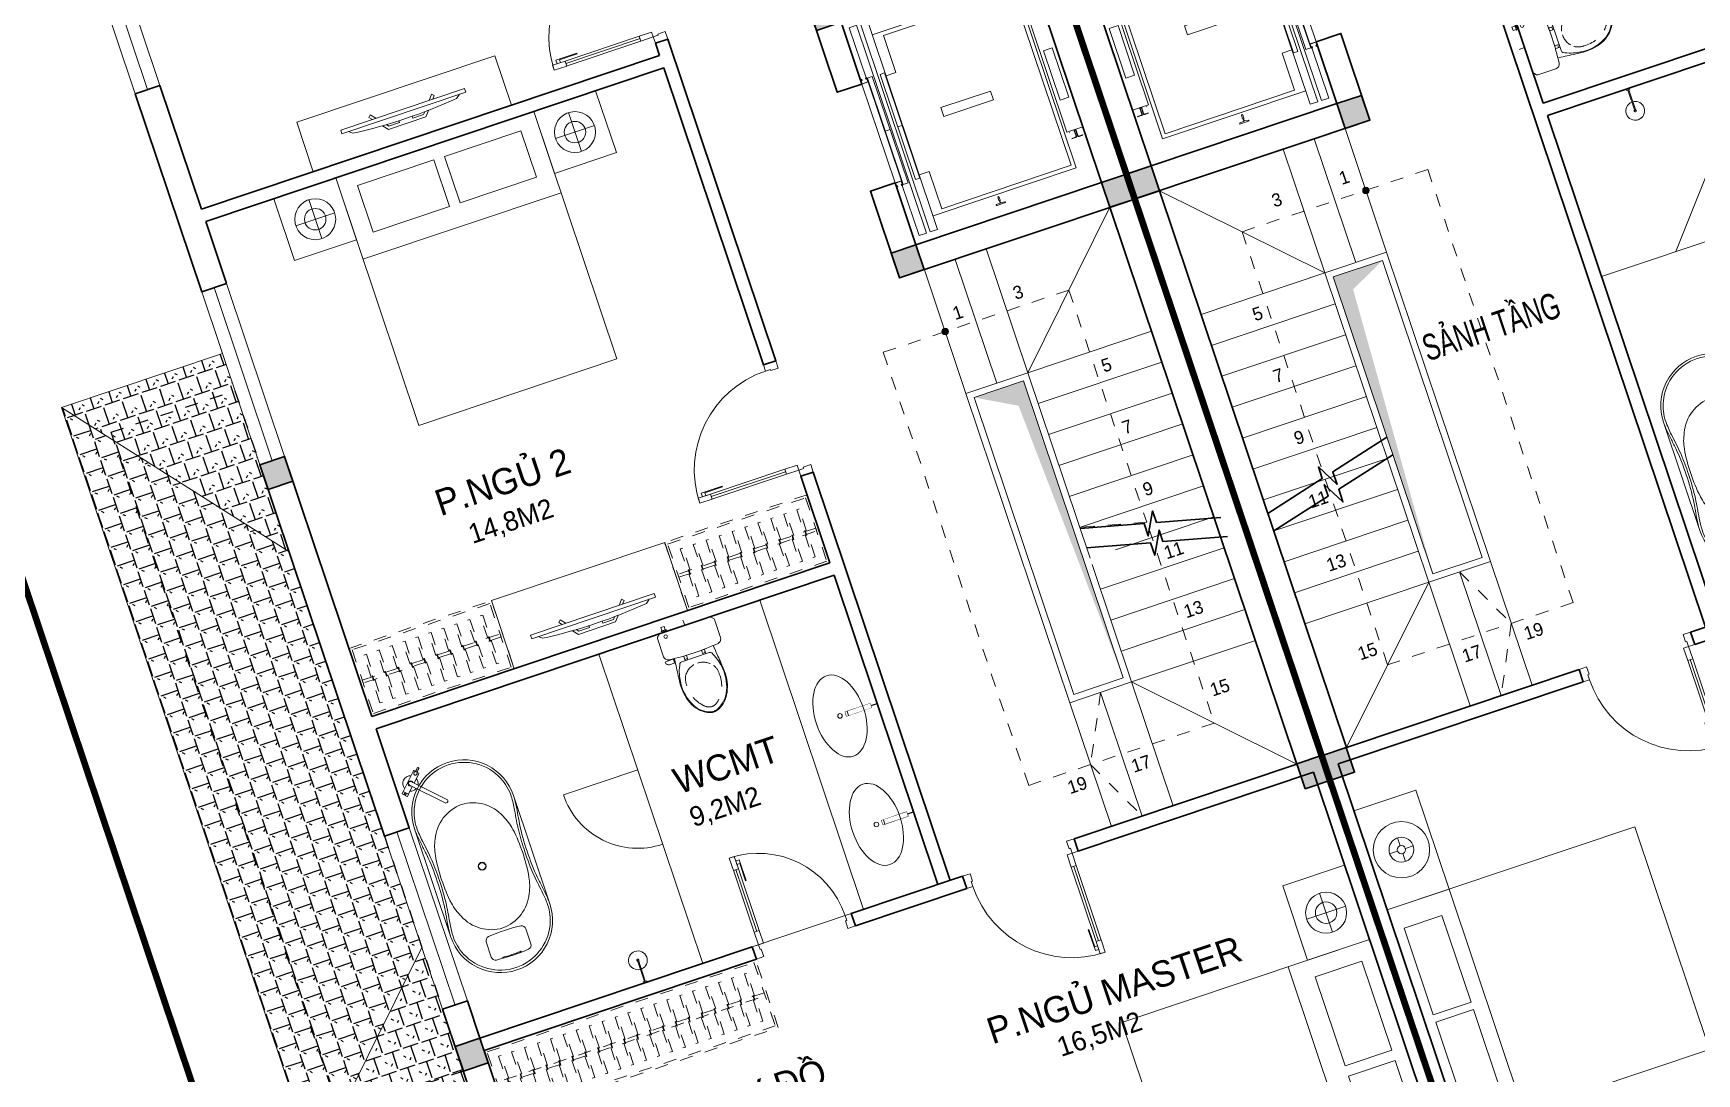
# Model space of a CAD drawing. Header units: metres. Extents: x 568332 to 569219, y 2065964 to 2066430.
# Drawn here: x 568383.7 to 568396.44, y 2065971.31 to 2065979.28 of the extents above; entities that cross this region are included whole.
import ezdxf

# ---------------------------------------------------------------- set-up
doc = ezdxf.new("R2010")
doc.units = ezdxf.units.M
for name, pattern in [('$AUDIT_BAD_LTYPE2', [0]), ('CENTER', [2, 1.25, -0.25, 0.25, -0.25]), ('HIDDEN', [0.375, 0.25, -0.125]), ('HIDDEN2', [0.1875, 0.125, -0.0625]), ('X-5M-G-MB PHONGNGU$0$HIDDEN2', [0.1875, 0.125, -0.0625]), ('xref-thap C (mb tang 32-2)$0$HIDDEN', [0.375, 0.25, -0.125])]:
    doc.linetypes.add(name, pattern=pattern)
doc.layers.get('0').update_dxf_attribs({"linetype": 'CONTINUOUS'})
doc.layers.get('DEFPOINTS').update_dxf_attribs({"linetype": 'CONTINUOUS'})
for name, color, linetype, lineweight in [('-CENTER', 143, 'CENTER', 13), ('-CONCRETE', 1, 'CONTINUOUS', 35), ('-DIM', 9, 'CONTINUOUS', 13), ('-DOOR', 137, 'CONTINUOUS', 9), ('-FURNITURE', 46, 'CONTINUOUS', 9), ('-HATCH', 8, 'CONTINUOUS', 5), ('-KH', 143, 'CONTINUOUS', 13), ('-LINE1', 7, 'CONTINUOUS', 18), ('-LINE2', 252, 'CONTINUOUS', 9), ('-STEEL1', 1, 'CONTINUOUS', 35), ('-TEXT', 7, 'CONTINUOUS', 15), ('-WALL', 4, 'CONTINUOUS', 35), ('TEXT25', 2, 'CONTINUOUS', 13)]:
    doc.layers.add(name, color=color, linetype=linetype, lineweight=lineweight)
for name, color, linetype in [('-RANH GIOI LO DAT', 12, 'CONTINUOUS'), ('13. NET HATCH', 252, 'CONTINUOUS'), ('ChiaLo', 128, 'CENTER'), ('ViaHeS', 32, 'CONTINUOUS')]:
    doc.layers.add(name, color=color, linetype=linetype)
doc.styles.add('SVN_AVO_thuong', font='')
doc.styles.add('T1', font='', dxfattribs={"height": 200})
doc.styles.add('vnavanth', font='', dxfattribs={"width": 0.8})
doc.styles.get('SVN_AVO_thuong').set_extended_font_data('SVN-Avo')
doc.styles.get('T1').set_extended_font_data('VNgeometric Light')
doc.styles.get('vnavanth').set_extended_font_data('.VnAvantH')

# ---------------------------------------------------------------- blocks, each defined once
blk = doc.blocks.new('1800X2000')
at = {"layer": '-FURNITURE'}
blk.add_line((325497, 17765), (325497, 19565), dxfattribs=at)
for points in [[(323997, 19565), (325997, 19565), (325997, 17765), (323997, 17765)], [(325613, 19391), (325919, 19391), (325919, 18691), (325613, 18691)], [(325613, 18630), (325919, 18630), (325919, 17947), (325613, 17947)]]:
    blk.add_lwpolyline(points, close=True, dxfattribs=at)
blk = doc.blocks.new('A$C18091ED7')
for p, q in [((0, -42), (0, 0)), ((146, -27), (179, -27)), ((146, -27), (146, -30)), ((146, -30), (166, -30)), ((153, -37), (146, -30)), ((152, 0), (152, -27)), ((152, 0), (179, 0)), ((153, -37), (166, -37)), ((153, -40), (153, -37)), ((153, -40), (178, -40)), ((153, -40), (178, -40)), ((153, -40), (153, -42)), ((185, -30), (166, -30)), ((178, -37), (166, -37)), ((185, -30), (178, -37)), ((178, -37), (178, -40)), ((178, -40), (178, -42)), ((179, 0), (179, -27)), ((179, -27), (185, -27)), ((185, -27), (185, -30)), ((-83, -267), (-83, -300)), ((-83, -278), (-83, -288)), ((-61, -290), (-83, -290)), ((-63, -265), (-81, -265)), ((-61, -267), (-61, -300)), ((61, -267), (61, -300)), ((61, -290), (83, -290)), ((63, -265), (81, -265)), ((83, -267), (83, -300)), ((83, -278), (83, -288)), ((165, -262), (165, -290)), ((168, -260), (228, -260)), ((168, -292), (207, -292)), ((231, -274), (231, -262))]:
    blk.add_line(p, q)
for points in [[(230, -219, -0.137407), (225, -235), (222, -241, -0.236081), (198, -255, -0.051961), (-198, -255, -0.236081), (-222, -241), (-225, -235, -0.137407), (-230, -219), (-230, -72, -0.198912), (-226, -63), (-209, -46, -0.198912), (-200, -42), (0, -42), (200, -42, -0.198912), (209, -46), (226, -63, -0.198912), (230, -72)], [(144, -619, -0.212405), (26, -734, -0.027685), (-1, -739, -0.022279), (-26, -734, -0.212405), (-144, -619, -0.142796), (-167, -428, -0.093005), (-128, -309, -0.256439), (-111, -300), (0, -300), (111, -300, -0.256439), (128, -309, -0.093005), (167, -428, -0.142796)]]:
    blk.add_lwpolyline(points, format="xyb", close=True)
at = {"linetype": 'xref-thap C (mb tang 32-2)$0$HIDDEN', "ltscale": 100}
blk.add_lwpolyline([(61, -669, -0.199031), (0, -699, -0.199031), (-61, -669, -0.218924), (-132, -478, -0.153791), (-112, -404, -0.236701), (0, -348, -0.236701), (112, -404, -0.153791), (132, -478, -0.218924)], format="xyb", close=True, dxfattribs=at)
blk.add_circle((166, -78), 13.9)
for centre, radius, start, end in [((-81, -267), 1.98, 90, 180), ((-63, -267), 1.98, 0, 90), ((63, -267), 1.98, 90, 180), ((81, -267), 1.98, 0, 90), ((168, -262), 2.47, 90, 180), ((168, -290), 2.47, 180, 270), ((207, -277), 15.5, 270, 306.4659), ((168, -225), 80.1, 306.4659, 320.3123), ((228, -274), 2.47, 320.3123, 0)]:
    blk.add_arc(centre, radius, start, end)
for points in [[(-156, -259), (-157, -267), (-164, -328), (-169, -385), (-184, -528), (-136, -679), (-50, -735), (-20, -741), (0, -744)], [(156, -259), (157, -267), (164, -328), (169, -385), (184, -528), (136, -679), (50, -735), (20, -741), (0, -744)]]:
    blk.add_open_spline(points, degree=3, knots=[130.613938, 130.613938, 130.613938, 130.613938, 152.852109, 311.129351, 417.703951, 561.383393, 697.692632, 710.812262, 710.812262, 710.812262, 710.812262])
blk = doc.blocks.new('A$C52EE6B0C')
for p, q in [((-17.21, 15.73), (17.22, 15.73)), ((-17.21, -15.76), (17.25, -15.76))]:
    blk.add_line(p, q)
for radius in [1.2, 1.06]:
    blk.add_circle((0, -0.01), radius)
for centre, radius, start, end in [((-17.24, -0.01), 15.75, 90, 180.006), ((-18.18, -21.57), 37.31, 80.3254, 88.5595), ((10, 158.8), 145.24, 261.3218, 262.6566), ((-9.99, 158.8), 145.24, 277.3434, 278.6782), ((18.19, -21.57), 37.31, 91.4405, 99.6746), ((17.25, -0.01), 15.75, 359.994, 90), ((-17.21, 0), 15.03, 114.0143, 180.0588), ((-17.26, 0.1), 14.92, 89.8926, 114.0143), ((-7.45, -0.4), 12.19, 113.3669, 178.172), ((-17.86, -16.41), 31.44, 80.9553, 88.8517), ((3.49, 116.01), 102.69, 260.8064, 264.3565), ((-5.42, -2.21), 14.69, 98.5198, 117.8513), ((-0.88, 77.07), 62.8, 262.9723, 270.8035), ((-0.26, -36.68), 49.55, 89.6984, 98.5198), ((-0.44, 89.41), 75.84, 265.3361, 270.3355), ((0.89, 77.07), 62.8, 269.1965, 277.0277), ((0.58, 84.46), 70.9, 269.5363, 275.751), ((0.27, -36.68), 49.55, 81.4802, 90.3016), ((5.43, -2.21), 14.69, 62.1487, 81.4802), ((-18.44, 226.88), 214.55, 276.9922, 278.5968), ((7.46, -0.4), 12.19, 1.828, 66.6331), ((17.5, -11.01), 26.04, 90.5716, 98.5262), ((17.38, 0.65), 14.38, 65.524, 90.5716), ((17.03, -0.12), 15.22, 0.4019, 65.524), ((28.3, 2.77), 0.286, 160.8079, 185.6776), ((1.03, 0.06), 27.11, 359.8448, 5.6776), ((28.15, 2.82), 0.123, 123.4741, 160.8079), ((28.12, 2.87), 0.0732, 85.7912, 123.4741), ((28.11, 2.83), 0.109, 39.0943, 85.7912), ((27.99, 2.72), 0.275, 4.9413, 41.0024), ((1.84, 0.05), 26.56, 359.8607, 5.8154), ((-17.24, -0.02), 15.75, 179.994, 270), ((-17.21, -0.03), 15.03, 179.9411, 245.9857), ((-7.45, 0.37), 12.19, 181.828, 246.6331), ((7.46, 0.37), 12.19, 293.3669, 358.172), ((17.25, -0.02), 15.75, 270, 0.006), ((17.03, 0.09), 15.22, 294.476, 359.5981), ((1.03, -0.09), 27.11, 354.3224, 0.1552), ((28.3, -2.8), 0.286, 174.3224, 199.1921), ((28.15, -2.85), 0.123, 199.1921, 236.5259), ((28.12, -2.89), 0.0732, 236.5259, 274.2088), ((28.11, -2.86), 0.109, 274.2088, 320.9057), ((27.99, -2.75), 0.275, 318.9976, 355.0587), ((1.84, -0.08), 26.56, 354.1846, 0.1393), ((-17.26, -0.13), 14.92, 245.9857, 270.1074), ((-17.86, 16.38), 31.44, 271.1483, 279.0447), ((3.49, -116.04), 102.69, 95.6435, 99.1936), ((-5.42, 2.18), 14.69, 242.1487, 261.4802), ((10, -158.82), 145.24, 97.3434, 98.6782), ((-0.88, -77.1), 62.8, 89.1965, 97.0277), ((-0.26, 36.65), 49.55, 261.4802, 270.3016), ((-0.44, -89.44), 75.84, 89.6645, 94.6639), ((0.27, 36.65), 49.55, 269.6984, 278.5198), ((0.58, -84.49), 70.9, 84.249, 90.4637), ((0.89, -77.1), 62.8, 82.9723, 90.8035), ((5.43, 2.18), 14.69, 278.5198, 297.8513), ((-18.44, -226.91), 214.55, 81.4032, 83.0078), ((-9.99, -158.82), 145.24, 81.3218, 82.6566), ((17.5, 10.99), 26.04, 261.4738, 269.4284), ((17.38, -0.67), 14.38, 269.4284, 294.476), ((-18.18, 21.54), 37.31, 271.4405, 279.6746), ((18.19, 21.54), 37.31, 260.3254, 268.5595)]:
    blk.add_arc(centre, radius, start, end)
at = {"layer": 'DEFPOINTS'}
for tag, p in [('MODELNUMBER', (0, 0)), ('TRADENAME', (0, 0)), ('PRODUCT', (0, 0)), ('MATERIAL', (0, -0.01))]:
    blk.add_attdef(tag, p, '', height=0.001, dxfattribs=at)
blk = doc.blocks.new('shower')
for points in [[(180919, -32316), (180912, -32316), (180912, -32147), (180919, -32147)], [(180929, -32327), (180902, -32327), (180902, -32316), (180929, -32316)]]:
    blk.add_lwpolyline(points, close=True)
for radius, start, end in [(72, 272.7907, 267.2093), (8.35, 294.8355, 245.1645)]:
    blk.add_arc((180916, -32147), radius, start, end)
blk = doc.blocks.new('12PLMP12')
at = {"color": 0, "linetype": 'ByBlock'}
for p, q in [((-1.25, 0), (-3.75, 0)), ((0, 1.25), (0, 3.75)), ((1.25, 0), (3.75, 0)), ((0, -1.25), (0, -3.75))]:
    blk.add_line(p, q, dxfattribs=at)
for radius in [8.5, 3.75, 1.25]:
    blk.add_circle((0, 0), radius, dxfattribs=at)
blk = doc.blocks.new('X-5M-DH-2-CORE$0$A$C75E80C28')
at = {"layer": '-LINE2', "linetype": 'Continuous', "ltscale": 2}
for p, q in [((-557, -112), (-560, -112)), ((-510, -22), (-510, -51)), ((-507, -22), (-510, -22)), ((-510, -109), (-510, -79)), ((-507, -22), (-507, -51)), ((-507, -109), (-507, -79)), ((-456, -57), (-501, -57)), ((-456, -60), (-501, -60)), ((-456, -70), (-501, -70)), ((-456, -73), (-501, -73)), ((-453, -63), (-453, -67)), ((-450, -63), (-450, -67)), ((450, -63), (450, -67)), ((453, -63), (453, -67)), ((456, -57), (501, -57)), ((456, -60), (501, -60)), ((456, -70), (501, -70)), ((456, -73), (501, -73)), ((457, -112), (460, -112)), ((507, -22), (510, -22)), ((507, -22), (507, -51)), ((507, -109), (507, -79)), ((510, -22), (510, -51)), ((510, -109), (510, -79)), ((-731, -149), (731, -149)), ((-731, -1305), (-731, -149)), ((-700, -179), (700, -179)), ((-700, -1225), (-700, -179)), ((700, -1225), (700, -179)), ((731, -1305), (731, -149)), ((-700, -1225), (-400, -1225)), ((-400, -1305), (-400, -1225)), ((700, -1225), (400, -1225)), ((400, -1305), (400, -1225)), ((840, -1305), (-840, -1305)), ((-840, -1365), (-840, -1305)), ((840, -1365), (-840, -1365)), ((840, -1395), (-840, -1395)), ((-840, -1395), (-840, -1455)), ((425, -1309), (-425, -1309)), ((-425, -1343), (-425, -1309)), ((425, -1343), (-425, -1343)), ((0, -1309), (0, -1343)), ((425, -1343), (425, -1309)), ((840, -1365), (840, -1305)), ((840, -1395), (840, -1455)), ((-840, -1455), (-435, -1455)), ((-435, -1450), (-435, -1460)), ((-435, -1450), (-400, -1450)), ((-435, -1460), (-425, -1460)), ((-435, -1490), (-435, -1500)), ((-435, -1490), (-425, -1490)), ((-435, -1500), (-400, -1500)), ((-433, -1452), (-433, -1458)), ((-433, -1452), (-402, -1452)), ((-433, -1458), (-425, -1458)), ((-433, -1492), (-433, -1498)), ((-433, -1492), (-425, -1492)), ((-433, -1498), (-402, -1498)), ((430, -1406), (-430, -1406)), ((-430, -1406), (-430, -1446)), ((430, -1446), (-430, -1446)), ((-425, -1458), (-425, -1460)), ((-425, -1490), (-425, -1492)), ((-402, -1452), (-402, -1498)), ((400, -1450), (-400, -1450)), ((-400, -1450), (-400, -1500)), ((0, -1406), (0, -1446)), ((400, -1450), (400, -1500)), ((435, -1450), (400, -1450)), ((435, -1500), (400, -1500)), ((402, -1452), (402, -1498)), ((433, -1452), (402, -1452)), ((433, -1498), (402, -1498)), ((433, -1458), (425, -1458)), ((425, -1458), (425, -1460)), ((435, -1460), (425, -1460)), ((425, -1490), (425, -1492)), ((435, -1490), (425, -1490)), ((433, -1492), (425, -1492)), ((430, -1406), (430, -1446)), ((433, -1452), (433, -1458)), ((433, -1492), (433, -1498)), ((435, -1450), (435, -1460)), ((840, -1455), (435, -1455)), ((435, -1490), (435, -1500))]:
    blk.add_line(p, q, dxfattribs=at)
for points in [[(-450, 0), (-450, -130), (450, -130), (450, 0)], [(-200, -29), (200, -29), (200, -101), (-200, -101)], [(-36, -584), (36, -584), (36, -984), (-36, -984)]]:
    blk.add_lwpolyline(points, close=True, dxfattribs=at)
for points in [[(-780, -789), (-751, -789, 0.414214), (-750, -788), (-750, -784), (-750, -780, 0.414214), (-751, -779), (-780, -779, -0.256978), (-784, -782), (-798, -782, -0.414214), (-801, -779), (-804, -749, 0.414214), (-807, -746), (-812, -746), (-812, -784), (-812, -821), (-807, -821, 0.414214), (-804, -818), (-801, -789, -0.414214), (-798, -786), (-784, -786, -0.256978), (-780, -789)], [(780, -789), (751, -789, -0.414214), (750, -788), (750, -784), (750, -780, -0.414214), (751, -779), (780, -779, 0.256978), (784, -782), (798, -782, 0.414214), (801, -779), (804, -749, -0.414214), (807, -746), (812, -746), (812, -784), (812, -821), (807, -821, -0.414214), (804, -818), (801, -789, 0.414214), (798, -786), (784, -786, 0.256978), (780, -789)]]:
    blk.add_lwpolyline(points, format="xyb", dxfattribs=at)
for centre, radius, start, end in [((-501, -51), 9.4, 180, 270), ((-501, -79), 9.4, 90, 180), ((-501, -51), 6.2, 180, 270), ((-501, -79), 6.2, 90, 180), ((-456, -63), 6.2, 0, 90), ((-456, -63), 3, 0, 90), ((-456, -67), 6.2, 270, 0), ((-456, -67), 3, 270, 0), ((456, -63), 6.2, 90, 180), ((456, -67), 6.2, 180, 270), ((456, -63), 3, 90, 180), ((456, -67), 3, 180, 270), ((501, -51), 6.2, 270, 0), ((501, -51), 9.4, 270, 0), ((501, -79), 9.4, 0, 90), ((501, -79), 6.2, 0, 90)]:
    blk.add_arc(centre, radius, start, end, dxfattribs=at)
blk = doc.blocks.new('A$C5C575821')
at = {"layer": '-CONCRETE'}
h = blk.add_hatch(color=256, dxfattribs=at)
h.dxf.hatch_style = 1
h.paths.add_polyline_path([(0, 200), (0, 0), (200, 0), (200, 200)])
blk.add_lwpolyline([(0, 0), (200, 0), (200, 200), (0, 200)], close=True, dxfattribs=at)
blk = doc.blocks.new('A$C3F71457E')
at = {"layer": '-CONCRETE'}
blk.add_lwpolyline([(0, -100), (0, 400), (-1500, 400), (-1500, -1400), (0, -1400), (0, -900), (200, -900), (200, -1600), (-1700, -1600), (-1700, 600), (200, 600), (200, -100), (0, -100)], dxfattribs=at)
at = {"layer": '-LINE1'}
blk.add_line((0, -900), (0, -100), dxfattribs=at)
at = {"layer": '-WALL'}
for p in [(-1700, 400), (0, 400), (-1700, -1600), (0, -1600)]:
    blk.add_blockref('A$C5C575821', p, dxfattribs=at)
at = {"color": 2, "rotation": 90}
blk.add_blockref('X-5M-DH-2-CORE$0$A$C75E80C28', (-1500, -500), dxfattribs=at)
blk = doc.blocks.new('*U149')
at = {"linetype": '$AUDIT_BAD_LTYPE2'}
for p, q in [((70, 100), (70, 700)), ((90, 700), (90, 100))]:
    blk.add_line(p, q, dxfattribs=at)
for points in [[(50, 700), (90, 700), (90, 800), (50, 800), (50, 700)], [(50, 703), (50, 100)], [(50, 100), (90, 100), (90, 0), (50, 0), (50, 100)]]:
    blk.add_lwpolyline(points)
for points in [[(118, 595), (118, 764), (90, 764), (90, 736), (113, 736), (113, 595)], [(0, 0), (50, 0), (50, -40), (60, -40), (60, -100), (0, -100)], [(900, 0), (850, 0), (850, -40), (840, -40), (840, -100), (900, -100)]]:
    blk.add_lwpolyline(points, close=True)
at = {"linetype": '$AUDIT_BAD_LTYPE2', "ltscale": 0.3}
blk.add_arc((50, 0), 800, 0, 90, dxfattribs=at)
blk = doc.blocks.new('TRUC M4')
at = {"layer": '-WALL'}
for p in [(-200, 9000), (-200, 4300)]:
    blk.add_blockref('A$C5C575821', p, dxfattribs=at)
blk = doc.blocks.new('M4- T3')
at = {"layer": '-HATCH', "true_color": 0x8c8896}
h = blk.add_hatch(color=252, dxfattribs=at)
h.dxf.hatch_style = 1
edge = h.paths.add_edge_path()
edge.add_arc((718472, 40240), 24.6, 0, 360)
h = blk.add_hatch(color=252, dxfattribs=at)
h.dxf.hatch_style = 1
h.paths.add_polyline_path([(718422, 39691), (718023, 39691), (718023, 37291), (718138, 39552)])
at = {"layer": '-FURNITURE'}
blk.add_line((719973, 39041), (721273, 39041), dxfattribs=at)
blk.add_lwpolyline([(721173, 39041), (721173, 39747), (720573, 39041)], dxfattribs=at)
blk.add_lwpolyline([(716873, 35762), (716873, 34962), (717373, 34962), (717373, 35762)], close=True, dxfattribs=at)
at = {"layer": '-KH', "linetype": 'HIDDEN2', "ltscale": 5}
blk.add_lwpolyline([(718972, 36741), (717473, 36741), (717473, 40241), (718972, 40241)], close=True, dxfattribs=at)
blk.add_lwpolyline([(718223, 37241), (718472, 36741), (718223, 36241)], dxfattribs=at)
at = {"layer": '-KH'}
blk.add_circle((718472, 40240), 24.6, dxfattribs=at)
at = {"layer": '-LINE1'}
for p, q in [((717973, 39741), (716973, 40741)), ((717973, 40741), (717973, 39741)), ((718223, 39741), (718223, 40741)), ((718223, 40741), (718223, 39741)), ((718472, 39741), (718472, 40741)), ((718472, 40741), (718472, 39741)), ((717973, 36241), (717973, 37241)), ((718223, 37241), (718223, 36241)), ((718223, 36241), (718223, 37241)), ((718472, 37241), (718472, 36241)), ((718472, 36241), (718472, 37241))]:
    blk.add_line(p, q, dxfattribs=at)
at = {"layer": '-LINE1', "lineweight": 18}
for p, q in [((717973, 39741), (716973, 39741)), ((717973, 39491), (716973, 39491)), ((717973, 39241), (716973, 39241)), ((717973, 38991), (716973, 38991)), ((717973, 38741), (716973, 38741)), ((717973, 38491), (716973, 38491)), ((717973, 38241), (716973, 38241)), ((717973, 37991), (716973, 37991)), ((717973, 37741), (716973, 37741)), ((717973, 37491), (716973, 37491)), ((717973, 37241), (716973, 36241)), ((717973, 37241), (716973, 37241))]:
    blk.add_line(p, q, dxfattribs=at)
at = {"layer": '-LINE1'}
for points in [[(718472, 37241), (717973, 37241), (717973, 39741), (718472, 39741)], [(718422, 37291), (718023, 37291), (718023, 39691), (718422, 39691)]]:
    blk.add_lwpolyline(points, close=True, dxfattribs=at)
at = {"layer": '-RANH GIOI LO DAT', "linetype": 'HIDDEN', "ltscale": 10, "const_width": 50}
blk.add_lwpolyline([(716773, 48541), (722773, 48541), (722773, 28541), (716773, 28541)], close=True, dxfattribs=at)
at = {"layer": '-WALL'}
for p, q in [((719873, 36241), (719873, 42841)), ((719972, 42841), (719972, 40441)), ((716773, 31541), (716773, 40741)), ((716973, 40741), (716973, 36241)), ((721373, 40441), (719972, 40441)), ((721273, 40341), (719972, 40341)), ((719972, 40341), (719972, 36241)), ((716973, 36241), (718853, 36241)), ((718853, 36241), (718853, 36141)), ((719753, 36141), (719753, 36241)), ((719753, 36241), (719873, 36241)), ((716873, 36141), (718853, 36141)), ((718853, 36141), (716873, 36141)), ((716873, 36141), (716873, 31741)), ((721022, 36141), (719753, 36141))]:
    blk.add_line(p, q, dxfattribs=at)
for points in [[(718023, 38396), (717546, 38277), (717546, 38175), (717453, 38347), (717453, 38253), (716973, 38133)], [(718023, 38254), (717546, 38135), (717546, 38033), (717453, 38205), (717453, 38111), (716973, 37991)]]:
    blk.add_lwpolyline(points, dxfattribs=at)
at = {"layer": '-DIM', "xscale": -1, "rotation": 359.9999999899488}
blk.add_blockref('1800X2000', (1042870, 15397), dxfattribs=at)
at = {"layer": '-DOOR', "rotation": 180}
blk.add_blockref('*U149', (719753, 36141), dxfattribs=at)
at = {"layer": '-FURNITURE'}
for name, p, rotation in [('A$C18091ED7', (719930, 40891), 89.99999999999999), ('shower', (901538, 8015), 180)]:
    blk.add_blockref(name, p, dxfattribs=dict(at, rotation=rotation))
at = {"layer": '-FURNITURE', "xscale": 25.39829667096628, "yscale": 25.39829667096628, "zscale": 25.39829667096628, "rotation": 270}
blk.add_blockref('A$C52EE6B0C', (720468, 37393), dxfattribs=at).add_auto_attribs({'MODELNUMBER': 'K-1800', 'TRADENAME': 'ABRAZO', 'PRODUCT': 'BATH', 'MATERIAL': 'LITHOCAST'})
at = {"layer": '-FURNITURE', "extrusion": (0, 0, -1), "xscale": 25.40000000037255, "yscale": 25.40000000037255, "zscale": -25.40000000037254, "rotation": 270}
blk.add_blockref('12PLMP12', (-717123, 35364), dxfattribs=at)
at = {"layer": '-STEEL1'}
blk.add_blockref('TRUC M4', (716972, 31741), dxfattribs=at)
at = {"layer": '-WALL', "xscale": -1, "rotation": 180}
blk.add_blockref('A$C3F71457E', (718473, 41341), dxfattribs=at)
at = {"layer": '-TEXT', "style": 'T1'}
for s, p in [('3', (717765, 40339)), ('1', (718309, 40338)), ('5', (717348, 39559)), ('7', (717348, 39059)), ('9', (717348, 38559)), ('11', (717298, 38063)), ('13', (717275, 37559)), ('15', (717286, 36839)), ('17', (718038, 36568)), ('19', (718542, 36581))]:
    blk.add_text(s, height=100, rotation=360, dxfattribs=at).set_placement(p)
at = {"layer": 'TEXT25', "style": 'SVN_AVO_thuong', "width": 0.7}
blk.add_text('SẢNH TẦNG', height=200, rotation=360, dxfattribs=at).set_placement((718505, 38846))
blk = doc.blocks.new('*U193')
at = {"linetype": 'X-5M-G-MB PHONGNGU$0$HIDDEN2'}
for points in [[(0, 600), (0, 0), (1255, 0), (1255, 600)], [(1235, 580), (1235, 20), (20, 20), (20, 580)], [(1235, 287), (1235, 313), (20, 313), (20, 287)], [(114, 319), (109, 319), (109, 280), (114, 280)], [(228, 319), (223, 319), (223, 280), (228, 280)], [(342, 319), (337, 319), (337, 280), (342, 280)], [(456, 319), (451, 319), (451, 280), (456, 280)], [(570, 319), (565, 319), (565, 280), (570, 280)], [(684, 319), (679, 319), (679, 280), (684, 280)], [(798, 319), (793, 319), (793, 280), (798, 280)], [(912, 319), (907, 319), (907, 280), (912, 280)], [(1026, 319), (1021, 319), (1021, 280), (1026, 280)], [(1140, 319), (1135, 319), (1135, 280), (1140, 280)]]:
    blk.add_lwpolyline(points, close=True, dxfattribs=at)
for points in [[(122, 313), (122, 515), (100, 515), (100, 313)], [(236, 313), (236, 515), (214, 515), (214, 313)], [(350, 313), (350, 515), (328, 515), (328, 313)], [(464, 313), (464, 515), (442, 515), (442, 313)], [(578, 313), (578, 515), (556, 515), (556, 313)], [(692, 313), (692, 515), (670, 515), (670, 313)], [(806, 313), (806, 515), (784, 515), (784, 313)], [(920, 313), (920, 515), (898, 515), (898, 313)], [(1034, 313), (1034, 515), (1012, 515), (1012, 313)], [(1148, 313), (1148, 515), (1126, 515), (1126, 313)], [(100, 287), (100, 92), (122, 92), (122, 287)], [(214, 287), (214, 92), (236, 92), (236, 287)], [(328, 287), (328, 92), (350, 92), (350, 287)], [(442, 287), (442, 92), (464, 92), (464, 287)], [(556, 287), (556, 92), (578, 92), (578, 287)], [(670, 287), (670, 92), (692, 92), (692, 287)], [(784, 287), (784, 92), (806, 92), (806, 287)], [(898, 287), (898, 92), (920, 92), (920, 287)], [(1012, 287), (1012, 92), (1034, 92), (1034, 287)], [(1126, 287), (1126, 92), (1148, 92), (1148, 287)]]:
    blk.add_lwpolyline(points, dxfattribs=at)
blk = doc.blocks.new('A$C8a974c9c')
for p, q in [((1750, 2957), (1750, 2643)), ((1593, 2800), (1908, 2800)), ((1343, 2500), (1343, 700)), ((1750, 243), (1750, 557)), ((1593, 400), (1908, 400))]:
    blk.add_line(p, q)
for points in [[(2000, 3100), (1500, 3100), (1500, 2500), (2000, 2500)], [(1891, 2360), (1514, 2360), (1514, 1643), (1891, 1643)], [(1891, 840), (1514, 840), (1514, 1558), (1891, 1558)], [(2000, 100), (1500, 100), (1500, 700), (2000, 700)]]:
    blk.add_lwpolyline(points, close=True)
blk.add_lwpolyline([(2000, 2500), (0, 2500), (0, 700), (2000, 700), (2000, 2500)])
for centre, radius in [((1750, 2800), 157), ((1750, 2800), 82.4), ((1750, 400), 157), ((1750, 400), 82.4)]:
    blk.add_circle(centre, radius)
blk = doc.blocks.new('G1600')
for p, q in [((137477, -212827), (139077, -212827)), ((137228, -213392), (137228, -213077)), ((139326, -213392), (139326, -213077)), ((137385, -213234), (137070, -213234)), ((139169, -213234), (139484, -213234))]:
    blk.add_line(p, q)
blk.add_lwpolyline([(137477, -213484), (137477, -211484), (139077, -211484), (139077, -213484), (137477, -213484)])
for points in [[(136977, -213484), (136977, -212984), (137477, -212984), (137477, -213484)], [(137617, -213375), (137617, -212999), (138235, -212999), (138235, -213375)], [(138937, -213375), (138937, -212999), (138320, -212999), (138320, -213375)], [(139577, -213484), (139577, -212984), (139077, -212984), (139077, -213484)]]:
    blk.add_lwpolyline(points, close=True)
for centre, radius in [((137228, -213234), 157), ((139326, -213234), 157), ((137228, -213234), 82.4), ((139326, -213234), 82.4)]:
    blk.add_circle(centre, radius)
blk = doc.blocks.new('XR.MB.LM123$0$tvi 1')
blk.add_lwpolyline([(29, 0), (29, -1000), (0, -1000), (0, 0)], close=True)
for points in [[(29, -50), (52, -81)], [(-24, -236), (-39, -252)], [(0, -285), (-39, -252)], [(0, -256), (-24, -236)], [(70, -315), (111, -350), (111, -650), (70, -685)], [(89, -446), (89, -360), (71, -345)], [(89, -446), (73, -446)], [(89, -554), (89, -640), (71, -655)], [(89, -554), (73, -554)], [(0, -715), (-39, -748)], [(-24, -764), (-39, -748)], [(0, -744), (-24, -764)], [(29, -950), (52, -919)]]:
    blk.add_lwpolyline(points)
blk.add_arc((-4025, -500), 4099, 354.1311, 5.8689)
blk = doc.blocks.new('A$C4D835AF5')
at = {"layer": '-FURNITURE', "ltscale": 8}
for p, q in [((-3.94, 0.33), (-3.94, 0.87)), ((-3.86, 0.31), (-3.92, 0.31)), ((3.15, 0.91), (-3.9, 0.91)), ((-3.55, 0.46), (-3.55, 0.49)), ((-3.34, 0.49), (-3.34, 0.46)), ((-0.59, 0), (-0.59, -12.09)), ((0.59, 0), (0.59, -12.09)), ((3.15, -0.91), (3.15, 0.91)), ((3.17, 0.9), (3.15, 0.9)), ((3.17, -0.9), (3.17, 0.9)), ((3.19, 0.91), (3.98, 0.91)), ((4, -0.89), (4, 0.89)), ((-3.94, -0.87), (-3.94, -0.33)), ((-3.86, -0.31), (-3.92, -0.31)), ((-0.59, -0.91), (-3.9, -0.91)), ((-3.7, -0.45), (-3.7, -0.42)), ((-3.63, -0.46), (-3.62, -0.45)), ((-3.59, -0.47), (-3.59, -0.46)), ((-3.52, -0.47), (-3.52, -0.47)), ((-3.48, -0.49), (-3.49, -0.47)), ((-3.41, -0.49), (-3.4, -0.47)), ((-3.37, -0.47), (-3.37, -0.47)), ((-3.3, -0.47), (-3.3, -0.46)), ((-3.26, -0.46), (-3.27, -0.45)), ((-3.19, -0.45), (-3.19, -0.42)), ((3.15, -0.91), (0.59, -0.91)), ((3.17, -0.9), (3.15, -0.9)), ((3.19, -0.91), (3.98, -0.91))]:
    blk.add_line(p, q, dxfattribs=at)
for radius in [0.311, 0.264]:
    blk.add_circle((3.58, 0), radius, dxfattribs=at)
for centre, radius, start, end in [((-5.16, 0), 0.25, 92.2606, 178.0931), ((-5.17, -0.01), 0.24, 175.3989, 267.6837), ((-5.41, -2528.91), 2529.16, 89.96608, 89.99458), ((-3.9, 0.87), 0.0394, 90, 180), ((-3.92, 0.33), 0.0197, 180, 270), ((-3.44, -0.18), 0.68, 90.0156, 98.8981), ((-3.45, -0.18), 0.68, 81.1019, 89.9843), ((0, 0), 2.36, 22.5403, 157.4597), ((0, 0), 0.787, 318.5904, 221.4096), ((0, 0), 0.591, 0, 180), ((3.19, 0.89), 0.0197, 90, 180), ((3.98, 0.89), 0.0197, 0, 90), ((-4.56, 275.44), 275.69, 269.8714, 270.1344), ((-3.92, -0.33), 0.0197, 90, 180), ((-3.9, -0.87), 0.0394, 180, 270), ((-3.69, -0.45), 0.0116, 184.9731, 258.0341), ((-3.65, -0.25), 0.212, 257.2816, 272.5837), ((-3.64, -0.45), 0.0113, 272.4657, 345.4476), ((-3.58, -0.47), 0.0111, 186.415, 247.4427), ((-3.54, -0.29), 0.191, 257.5175, 274.7853), ((-3.53, -0.47), 0.013, 270.8628, 343.9334), ((-3.47, -0.49), 0.0123, 192.379, 260.1423), ((-3.45, -0.3), 0.207, 262.2006, 277.9341), ((-3.42, -0.49), 0.0113, 277.3078, 350.62), ((-3.36, -0.47), 0.012, 194.1286, 259.0417), ((-3.34, -0.27), 0.209, 264.2063, 279.0284), ((-3.31, -0.47), 0.013, 269.1876, 350.2219), ((-3.25, -0.45), 0.0111, 194.1922, 261.8514), ((-3.24, -0.24), 0.225, 267.1756, 281.6728), ((-3.2, -0.45), 0.0128, 280.6032, 352.1474), ((0, 0), 2.36, 202.5403, 255.4906), ((0, 0), 2.36, 284.5093, 337.4597), ((3.19, -0.89), 0.0197, 180, 270), ((3.98, -0.89), 0.0197, 270, 0), ((0, -12.09), 0.591, 180, 0)]:
    blk.add_arc(centre, radius, start, end, dxfattribs=at)
blk.add_ellipse((-3.44, 0), major_axis=(0.555, 0), ratio=0.849194, dxfattribs=at)
for tag, p in [('MODELNUMBER', (0, 0.01)), ('TRADENAME', (0, 0.01)), ('PRODUCT', (0, 0.01)), ('MATERIAL', (0, 0))]:
    blk.add_attdef(tag, p, '', height=0.001, dxfattribs=at)
blk = doc.blocks.new('A$C513779E1')
at = {"layer": '-FURNITURE', "ltscale": 5}
for p, q in [((-156, -560), (-156, -682)), ((164, -561), (164, -682))]:
    blk.add_line(p, q, dxfattribs=at)
for centre, radius, start, end in [((-121, -560), 34.2, 97.7975, 180.4786), ((-1, -2204), 1683, 85.3853, 94.2746), ((130, -561), 34.2, 359.5588, 82.2399), ((-122, -683), 34.2, 179.465, 262.1462), ((-1, 962), 1683, 265.7382, 274.6274), ((130, -682), 34.2, 277.7038, 0.3849)]:
    blk.add_arc(centre, radius, start, end, dxfattribs=at)
at = {"layer": '-FURNITURE', "ltscale": 8}
ref = blk.add_blockref('A$C4D835AF5', (-319, 776), dxfattribs=dict(at, xscale=-25.08682081009749, yscale=25.08682081009749, zscale=25.08682081009749, rotation=45))
ref.add_attrib('MODELNUMBER', 'K-T97328-4', (-319, 776), dxfattribs={"layer": 'DEFPOINTS', "height": 0.0251, "rotation": 225})
ref.add_attrib('TRADENAME', 'PURIST', (-319, 776), dxfattribs={"layer": 'DEFPOINTS', "height": 0.0251, "rotation": 225})
ref.add_attrib('PRODUCT', 'BATH FILLER', (-319, 776), dxfattribs={"layer": 'DEFPOINTS', "height": 0.0251, "rotation": 225})
ref.add_attrib('MATERIAL', 'PREMIUM MATERIALS', (-319, 776), dxfattribs={"layer": 'DEFPOINTS', "height": 0.0251, "rotation": 225})
at = {"layer": '-FURNITURE', "xscale": 25.39829667096628, "yscale": 25.39829667096628, "zscale": 25.39829667096628, "rotation": 270}
blk.add_blockref('A$C52EE6B0C', (0, 0), dxfattribs=at).add_auto_attribs({'MODELNUMBER': 'K-1800', 'TRADENAME': 'ABRAZO', 'PRODUCT': 'BATH', 'MATERIAL': 'LITHOCAST'})
blk = doc.blocks.new('A$Cbeb9f07c')
for points in [[(242, 68), (242, 75), (72, 76), (72, 68)], [(252, 58), (252, 86), (242, 86), (242, 58)]]:
    blk.add_lwpolyline(points, close=True)
for radius, start, end in [(72, 2.78, 357.1987), (8.35, 24.8249, 335.1538)]:
    blk.add_arc((72, 72), radius, start, end)
blk = doc.blocks.new('Sink_Cicle')
blk.add_lwpolyline([(17, -50), (-17, -50), (-18, -252), (17, -252)], close=True)
blk.add_circle((0, -300), 17.5)
at = {"layer": 'DEFPOINTS'}
blk.add_line((0, -100), (0, 0), dxfattribs=at)
blk.add_wipeout([(17, -50), (-17, -50), (-18, -252), (17, -252)])
at = {"layer": '-FURNITURE', "linetype": 'Continuous'}
blk.add_ellipse((0, -300), major_axis=(-325, 0), ratio=0.584615, dxfattribs=at)
blk.add_line((-18, -237), (17, -237))
blk = doc.blocks.new('*U196')
at = {"linetype": 'X-5M-G-MB PHONGNGU$0$HIDDEN2'}
for points in [[(0, 600), (0, 0), (2392, 0), (2392, 600)], [(2372, 580), (2372, 20), (20, 20), (20, 580)], [(2372, 287), (2372, 313), (20, 313), (20, 287)], [(114, 319), (109, 319), (109, 280), (114, 280)], [(228, 319), (223, 319), (223, 280), (228, 280)], [(342, 319), (337, 319), (337, 280), (342, 280)], [(456, 319), (451, 319), (451, 280), (456, 280)], [(570, 319), (565, 319), (565, 280), (570, 280)], [(684, 319), (679, 319), (679, 280), (684, 280)], [(798, 319), (793, 319), (793, 280), (798, 280)], [(912, 319), (907, 319), (907, 280), (912, 280)], [(1026, 319), (1021, 319), (1021, 280), (1026, 280)], [(1140, 319), (1135, 319), (1135, 280), (1140, 280)], [(1254, 319), (1249, 319), (1249, 280), (1254, 280)], [(1368, 319), (1363, 319), (1363, 280), (1368, 280)], [(1482, 319), (1477, 319), (1477, 280), (1482, 280)], [(1596, 319), (1591, 319), (1591, 280), (1596, 280)], [(1710, 319), (1705, 319), (1705, 280), (1710, 280)], [(1824, 319), (1819, 319), (1819, 280), (1824, 280)], [(1938, 319), (1933, 319), (1933, 280), (1938, 280)], [(2052, 319), (2047, 319), (2047, 280), (2052, 280)], [(2166, 319), (2161, 319), (2161, 280), (2166, 280)], [(2280, 319), (2275, 319), (2275, 280), (2280, 280)]]:
    blk.add_lwpolyline(points, close=True, dxfattribs=at)
for points in [[(122, 313), (122, 515), (100, 515), (100, 313)], [(236, 313), (236, 515), (214, 515), (214, 313)], [(350, 313), (350, 515), (328, 515), (328, 313)], [(464, 313), (464, 515), (442, 515), (442, 313)], [(578, 313), (578, 515), (556, 515), (556, 313)], [(692, 313), (692, 515), (670, 515), (670, 313)], [(806, 313), (806, 515), (784, 515), (784, 313)], [(920, 313), (920, 515), (898, 515), (898, 313)], [(1034, 313), (1034, 515), (1012, 515), (1012, 313)], [(1148, 313), (1148, 515), (1126, 515), (1126, 313)], [(1262, 313), (1262, 515), (1240, 515), (1240, 313)], [(1376, 313), (1376, 515), (1354, 515), (1354, 313)], [(1490, 313), (1490, 515), (1468, 515), (1468, 313)], [(1604, 313), (1604, 515), (1582, 515), (1582, 313)], [(1718, 313), (1718, 515), (1696, 515), (1696, 313)], [(1832, 313), (1832, 515), (1810, 515), (1810, 313)], [(1946, 313), (1946, 515), (1924, 515), (1924, 313)], [(2060, 313), (2060, 515), (2038, 515), (2038, 313)], [(2174, 313), (2174, 515), (2152, 515), (2152, 313)], [(2288, 313), (2288, 515), (2266, 515), (2266, 313)], [(100, 287), (100, 92), (122, 92), (122, 287)], [(214, 287), (214, 92), (236, 92), (236, 287)], [(328, 287), (328, 92), (350, 92), (350, 287)], [(442, 287), (442, 92), (464, 92), (464, 287)], [(556, 287), (556, 92), (578, 92), (578, 287)], [(670, 287), (670, 92), (692, 92), (692, 287)], [(784, 287), (784, 92), (806, 92), (806, 287)], [(898, 287), (898, 92), (920, 92), (920, 287)], [(1012, 287), (1012, 92), (1034, 92), (1034, 287)], [(1126, 287), (1126, 92), (1148, 92), (1148, 287)], [(1240, 287), (1240, 92), (1262, 92), (1262, 287)], [(1354, 287), (1354, 92), (1376, 92), (1376, 287)], [(1468, 287), (1468, 92), (1490, 92), (1490, 287)], [(1582, 287), (1582, 92), (1604, 92), (1604, 287)], [(1696, 287), (1696, 92), (1718, 92), (1718, 287)], [(1810, 287), (1810, 92), (1832, 92), (1832, 287)], [(1924, 287), (1924, 92), (1946, 92), (1946, 287)], [(2038, 287), (2038, 92), (2060, 92), (2060, 287)], [(2152, 287), (2152, 92), (2174, 92), (2174, 287)], [(2266, 287), (2266, 92), (2288, 92), (2288, 287)]]:
    blk.add_lwpolyline(points, dxfattribs=at)
blk = doc.blocks.new('*U195')
at = {"linetype": 'X-5M-G-MB PHONGNGU$0$HIDDEN2'}
for points in [[(0, 600), (0, 0), (1255, 0), (1255, 600)], [(1235, 580), (1235, 20), (20, 20), (20, 580)], [(1235, 287), (1235, 313), (20, 313), (20, 287)], [(114, 319), (109, 319), (109, 280), (114, 280)], [(228, 319), (223, 319), (223, 280), (228, 280)], [(342, 319), (337, 319), (337, 280), (342, 280)], [(456, 319), (451, 319), (451, 280), (456, 280)], [(570, 319), (565, 319), (565, 280), (570, 280)], [(684, 319), (679, 319), (679, 280), (684, 280)], [(798, 319), (793, 319), (793, 280), (798, 280)], [(912, 319), (907, 319), (907, 280), (912, 280)], [(1026, 319), (1021, 319), (1021, 280), (1026, 280)], [(1140, 319), (1135, 319), (1135, 280), (1140, 280)]]:
    blk.add_lwpolyline(points, close=True, dxfattribs=at)
for points in [[(122, 313), (122, 515), (100, 515), (100, 313)], [(236, 313), (236, 515), (214, 515), (214, 313)], [(350, 313), (350, 515), (328, 515), (328, 313)], [(464, 313), (464, 515), (442, 515), (442, 313)], [(578, 313), (578, 515), (556, 515), (556, 313)], [(692, 313), (692, 515), (670, 515), (670, 313)], [(806, 313), (806, 515), (784, 515), (784, 313)], [(920, 313), (920, 515), (898, 515), (898, 313)], [(1034, 313), (1034, 515), (1012, 515), (1012, 313)], [(1148, 313), (1148, 515), (1126, 515), (1126, 313)], [(100, 287), (100, 92), (122, 92), (122, 287)], [(214, 287), (214, 92), (236, 92), (236, 287)], [(328, 287), (328, 92), (350, 92), (350, 287)], [(442, 287), (442, 92), (464, 92), (464, 287)], [(556, 287), (556, 92), (578, 92), (578, 287)], [(670, 287), (670, 92), (692, 92), (692, 287)], [(784, 287), (784, 92), (806, 92), (806, 287)], [(898, 287), (898, 92), (920, 92), (920, 287)], [(1012, 287), (1012, 92), (1034, 92), (1034, 287)], [(1126, 287), (1126, 92), (1148, 92), (1148, 287)]]:
    blk.add_lwpolyline(points, dxfattribs=at)
blk = doc.blocks.new('*U198')
at = {"linetype": '$AUDIT_BAD_LTYPE2'}
for p, q in [((70, 100), (70, 700)), ((90, 700), (90, 100))]:
    blk.add_line(p, q, dxfattribs=at)
for points in [[(50, 700), (90, 700), (90, 800), (50, 800), (50, 700)], [(50, 703), (50, 100)], [(50, 100), (90, 100), (90, 0), (50, 0), (50, 100)]]:
    blk.add_lwpolyline(points)
for points in [[(118, 595), (118, 764), (90, 764), (90, 736), (113, 736), (113, 595)], [(0, 0), (50, 0), (50, -40), (60, -40), (60, -100), (0, -100)], [(900, 0), (850, 0), (850, -40), (840, -40), (840, -100), (900, -100)]]:
    blk.add_lwpolyline(points, close=True)
at = {"linetype": '$AUDIT_BAD_LTYPE2', "ltscale": 0.3}
blk.add_arc((50, 0), 800, 0, 90, dxfattribs=at)
blk = doc.blocks.new('*U18')
at = {"linetype": '$AUDIT_BAD_LTYPE2'}
for p, q in [((70, 100), (70, 600)), ((90, 600), (90, 100))]:
    blk.add_line(p, q, dxfattribs=at)
for points in [[(50, 600), (90, 600), (90, 700), (50, 700), (50, 600)], [(50, 603), (50, 100)], [(50, 100), (90, 100), (90, 0), (50, 0), (50, 100)]]:
    blk.add_lwpolyline(points)
for points in [[(118, 495), (118, 664), (90, 664), (90, 636), (113, 636), (113, 495)], [(0, 0), (50, 0), (50, -40), (60, -40), (60, -100), (0, -100)], [(800, 0), (750, 0), (750, -40), (740, -40), (740, -100), (800, -100)]]:
    blk.add_lwpolyline(points, close=True)
at = {"linetype": '$AUDIT_BAD_LTYPE2', "ltscale": 0.3}
blk.add_arc((50, 0), 700, 0, 90, dxfattribs=at)
blk = doc.blocks.new('A$C4D045CFB')
at = {"layer": '13. NET HATCH'}
h = blk.add_hatch(dxfattribs=at)
h.set_pattern_fill('MAIGO-12', color=256, scale=300, angle=180)
h.set_pattern_definition([(180, (-90, 1e-14), (-75, -150), [120, -30, 120, -30]), (270, (-75, -15), (75, -150), [135, -165]), (225, (-60, 7e-15), (-75, -150), [21.2132, -403.051]), (315, (-90, 1e-14), (75, -150), [21.2132, -403.051])])
h.paths.add_polyline_path([(1300, 6100), (1300, 5215), (1300, 5230), (1300, 4500), (0, 6100)])
h = blk.add_hatch(dxfattribs=at)
h.set_pattern_fill('MAIGO-12', color=256, scale=300, angle=270)
h.set_pattern_definition([(270, (-2e-14, -90), (150, -75), [120, -30, 120, -30]), (0, (15, -75), (150, 75), [135, -165]), (315, (-1e-14, -60), (150, -75), [21.2132, -403.051]), (45, (-2e-14, -90), (150, 75), [21.2132, -403.051])])
h.paths.add_polyline_path([(0, 6100), (1300, 4500), (1300, 1300), (0, 0)])
h = blk.add_hatch(dxfattribs=at)
h.set_pattern_fill('MAIGO-12', color=256, scale=300)
h.set_pattern_definition([(0, (90, 0), (75, 150), [120, -30, 120, -30]), (90, (75, 15), (-75, 150), [135, -165]), (45, (60, 0), (75, 150), [21.213, -403.051]), (135, (90, 0), (-75, 150), [21.213, -403.051])])
h.paths.add_polyline_path([(1300, 1300), (1300, 0), (0, 0)])
at = {"layer": '-LINE1'}
for p, q in [((0, 0), (0, 6100)), ((0, 6100), (1300, 6100)), ((0, 6100), (1300, 4500)), ((0, 0), (1300, 1300)), ((1300, 0), (0, 0))]:
    blk.add_line(p, q, dxfattribs=at)
at = {"layer": 'DEFPOINTS', "linetype": 'HIDDEN', "ltscale": 5}
blk.add_lwpolyline([(1300, 300), (300, 300), (300, 5800), (1300, 5800)], close=True, dxfattribs=at)
blk = doc.blocks.new('TRUC M7')
at = {"layer": '-WALL'}
for p in [(-200, 6172), (-200, 1471), (6600, 1472)]:
    blk.add_blockref('A$C5C575821', p, dxfattribs=at)
blk = doc.blocks.new('M7-T3')
at = {"layer": '-HATCH', "true_color": 0x8c8896}
h = blk.add_hatch(color=252, dxfattribs=at)
h.dxf.hatch_style = 1
edge = h.paths.add_edge_path()
edge.add_arc((203114, -160027), 24.6, 0, 360)
h = blk.add_hatch(color=252, dxfattribs=at)
h.dxf.hatch_style = 1
h.paths.add_polyline_path([(203164, -160577), (203563, -160577), (203563, -162977), (203466, -160745)])
at = {"layer": '-DOOR'}
for points in [[(197813, -154926), (198013, -154926), (198013, -156326), (197813, -156326)], [(197813, -157926), (198013, -157926), (198013, -159326), (197813, -159326)], [(197813, -163726), (198013, -163726), (198013, -162326), (197813, -162326)]]:
    blk.add_lwpolyline(points, close=True, dxfattribs=at)
for points in [[(197913, -156326), (197913, -154926)], [(197913, -159326), (197913, -157926)], [(197913, -162326), (197913, -163726)]]:
    blk.add_lwpolyline(points, dxfattribs=at)
at = {"layer": '-FURNITURE'}
blk.add_line((199813, -164026), (199813, -161526), dxfattribs=at)
for points in [[(198916, -156926), (200516, -156926), (200516, -157326), (198916, -157326)], [(199163, -160876), (200563, -160876), (200563, -161426), (199163, -161426)], [(201713, -164026), (201713, -161526), (201113, -161526), (201113, -164026)]]:
    blk.add_lwpolyline(points, close=True, dxfattribs=at)
blk.add_lwpolyline([(199813, -162463), (199213, -162463)], dxfattribs=at)
blk.add_arc((199813, -162463), 600, 180, 270, dxfattribs=at)
at = {"layer": '-HATCH'}
blk.add_line((201013, -164026), (200213, -164026), dxfattribs=at)
at = {"layer": '-KH', "linetype": 'HIDDEN2', "ltscale": 5}
blk.add_line((204113, -161902), (203613, -161777), dxfattribs=at)
for points in [[(204113, -161953), (204113, -163527), (202614, -163527), (202614, -160027), (204113, -160027), (204113, -161902)], [(203363, -163027), (203114, -163527), (203363, -164026)]]:
    blk.add_lwpolyline(points, dxfattribs=at)
at = {"layer": '-KH'}
blk.add_circle((203114, -160027), 24.6, dxfattribs=at)
at = {"layer": '-LINE1'}
for p, q in [((203114, -160527), (203114, -159527)), ((203114, -159527), (203114, -160527)), ((203363, -160527), (203363, -159527)), ((203363, -159527), (203363, -160527)), ((203613, -159527), (203613, -160527)), ((203613, -160527), (203114, -160527)), ((203114, -163027), (203114, -160527)), ((203563, -160577), (203164, -160577)), ((203164, -162977), (203164, -160577)), ((203563, -162977), (203563, -160577)), ((203613, -162027), (203613, -160527)), ((203613, -163027), (203613, -162078)), ((203613, -163027), (203114, -163027)), ((203114, -163027), (203114, -164027)), ((203114, -164027), (203114, -163027)), ((203563, -162977), (203164, -162977)), ((203363, -163027), (203363, -164027)), ((203363, -164027), (203363, -163027)), ((203613, -164027), (203613, -163027)), ((203613, -163027), (204613, -164026))]:
    blk.add_line(p, q, dxfattribs=at)
at = {"layer": '-LINE1', "lineweight": 18}
for p, q in [((203613, -160527), (204613, -159526)), ((203613, -160527), (204613, -160527)), ((203613, -160777), (204613, -160777)), ((203613, -161027), (204613, -161027)), ((203613, -161277), (204613, -161277)), ((203613, -161527), (204613, -161527)), ((203613, -161777), (204613, -161777)), ((203819, -162027), (204613, -162027)), ((203613, -162277), (204613, -162277)), ((203613, -162527), (204613, -162527)), ((203613, -162777), (204613, -162777)), ((203613, -163027), (204613, -163027))]:
    blk.add_line(p, q, dxfattribs=at)
at = {"layer": '-RANH GIOI LO DAT', "linetype": 'HIDDEN', "ltscale": 10, "const_width": 50}
blk.add_lwpolyline([(204813, -151726), (195813, -151726), (195813, -166726), (200813, -171726), (204813, -171726)], close=True, dxfattribs=at)
at = {"layer": '-WALL'}
for p, q in [((204813, -168726), (204813, -153726)), ((197813, -156326), (197813, -157926)), ((198013, -156326), (197813, -156326)), ((198013, -156326), (198013, -157326)), ((198013, -157326), (201713, -157326)), ((201713, -157326), (201713, -157226)), ((201713, -157226), (201813, -157226)), ((201813, -157226), (201813, -159826)), ((198013, -157426), (198013, -157926)), ((198013, -157426), (201713, -157426)), ((201713, -159826), (201713, -157426)), ((197813, -157926), (198013, -157926)), ((198013, -159326), (197813, -159326)), ((197813, -162326), (197813, -159326)), ((198013, -159326), (198013, -161426)), ((204613, -164026), (204613, -159526)), ((201713, -159826), (201813, -159826)), ((201713, -161426), (201713, -160726)), ((201713, -160726), (201813, -160726)), ((201813, -160726), (201813, -164026)), ((198013, -161426), (201713, -161426)), ((198013, -161526), (201713, -161526)), ((198013, -161526), (198013, -162326)), ((198013, -162326), (197813, -162326)), ((198013, -163726), (197813, -163726)), ((197813, -163726), (197813, -165897)), ((198013, -164026), (198013, -163726)), ((200213, -164026), (198013, -164026)), ((200213, -164126), (200213, -164026)), ((201913, -164026), (201013, -164026)), ((201013, -164126), (201013, -164026)), ((201913, -164026), (201913, -164126)), ((204613, -164026), (202813, -164026)), ((202813, -164026), (202813, -164126)), ((198013, -164126), (198013, -165815)), ((200213, -164126), (198013, -164126)), ((201913, -164126), (201013, -164126)), ((204713, -164126), (202813, -164126)), ((204713, -168526), (204713, -164126))]:
    blk.add_line(p, q, dxfattribs=at)
for points in [[(203613, -161787), (204090, -161906), (204090, -162007), (204183, -161836), (204183, -161929), (204663, -162049)], [(203613, -161942), (204090, -162061), (204090, -162162), (204183, -161991), (204183, -162084), (204663, -162204)]]:
    blk.add_lwpolyline(points, dxfattribs=at)
at = {"layer": '-DOOR'}
for name, p, rotation in [('*U149', (201713, -157226), 90.00000000000001), ('*U198', (201713, -160726), 90.00000000000001), ('*U149', (202813, -164126), 180)]:
    blk.add_blockref(name, p, dxfattribs=dict(at, rotation=rotation))
blk.add_blockref('*U18', (200213, -164026), dxfattribs=at)
at = {"layer": '-FURNITURE', "extrusion": (0, 0, -1)}
for p, rotation in [((-199216, -157091), 269.9963102775856), ((-199363, -161222), 269.9963102775935)]:
    blk.add_blockref('XR.MB.LM123$0$tvi 1', p, dxfattribs=dict(at, rotation=rotation))
at = {"layer": '-FURNITURE'}
for name, p, rotation in [('G1600', (338140, -370910), 180), ('A$Cbeb9f07c', (199278, -163774), 270)]:
    blk.add_blockref(name, p, dxfattribs=dict(at, rotation=rotation))
at = {"layer": '-FURNITURE', "extrusion": (0, 0, -1), "yscale": 0.916666666665974, "zscale": -0.916666666665974, "rotation": 180}
for name, p, xscale in [('*U195', (-198013, -160876), 0.916666666665974), ('*U193', (-201713, -160876), -0.916666666665974)]:
    blk.add_blockref(name, p, dxfattribs=dict(at, xscale=xscale))
at = {"layer": '-FURNITURE', "xscale": -1}
blk.add_blockref('A$C18091ED7', (200507, -161484), dxfattribs=at)
at = {"layer": '-FURNITURE', "extrusion": (0, 0, -1), "xscale": -0.916666666665974, "yscale": 0.916666666665974, "zscale": -0.916666666665974}
blk.add_blockref('*U196', (-198013, -164676), dxfattribs=at)
at = {"layer": '-FURNITURE', "xscale": -1, "rotation": 180}
blk.add_blockref('A$C8a974c9c', (202713, -164777), dxfattribs=at)
at = {"layer": '-WALL', "rotation": 180}
blk.add_blockref('A$C3F71457E', (203113, -158926), dxfattribs=at)
at = {"layer": '-WALL'}
blk.add_blockref('A$C4D045CFB', (196513, -164526), dxfattribs=at)
at = {"rotation": 359.9999799885487}
blk.add_blockref('A$C513779E1', (198449, -162783), dxfattribs=at)
at = {"layer": '-TEXT', "color": 2, "style": 'vnavanth'}
for s, height, p in [('p.ngñ 2', 200, (198999, -160140)), ('wcMT', 200, (200052, -162742)), ('thay ®å', 200, (199250, -165201)), ('p.ngñ MASTER', 199.96, (201719, -165321))]:
    blk.add_text(s, height=height, dxfattribs=at).set_placement(p)
at = {"layer": '-TEXT', "style": 'T1'}
for s, p in [('1', (203215, -159969)), ('3', (203702, -159969)), ('5', (204166, -160712)), ('7', (204166, -161212)), ('9', (204166, -161712)), ('11', (204166, -162222)), ('13', (204166, -162698)), ('15', (204166, -163331)), ('19', (202893, -163693)), ('17', (203409, -163693))]:
    blk.add_text(s, height=100, rotation=360, dxfattribs=at).set_placement(p)
at = {"layer": 'TEXT25', "style": 'T1'}
for s, p in [('14,8M2', (199164, -160419)), ('9,2M2', (200079, -163015)), ('16,5M2', (202187, -165580))]:
    blk.add_text(s, height=150, rotation=360, dxfattribs=at).set_placement(p)
at = {"layer": '-FURNITURE', "xscale": -1, "rotation": 270}
for p in [(201713, -162563), (201713, -163440)]:
    blk.add_blockref('Sink_Cicle', p, dxfattribs=at)
at = {"layer": '-WALL'}
blk.add_line((201713, -164026), (201713, -161526), dxfattribs=at)
at = {"layer": '-STEEL1'}
blk.add_blockref('TRUC M7', (198013, -165697), dxfattribs=at)

msp = doc.modelspace()

# ---------------------------------------------------------------- linework, layer by layer
at = {"layer": 'ChiaLo', "ltscale": 5}
msp.add_lwpolyline([(568389.656, 2065985.406), (568396.019, 2065966.445)], dxfattribs=at)
at = {"layer": 'ViaHeS'}
msp.add_lwpolyline([(568377.91, 2066007.834), (568495.31, 2066047.233), (568501.415, 2066044.014), (568510.44, 2066012.22), (568505.716, 2066003.259), (568392.227, 2065965.173), (568385.896, 2065968.322), (568374.761, 2066001.503)], close=True, dxfattribs=at)

# ---------------------------------------------------------------- next in the draw order: block references
at = {"layer": '-CENTER', "color": 2, "true_color": 0xf1eb1f, "xscale": 0.001, "yscale": 0.001, "zscale": 0.001, "rotation": 18.55149973248752}
msp.add_blockref('M4- T3', (567725.572, 2065711.341), dxfattribs=at)

# ---------------------------------------------------------------- next in the draw order: block references
at = {"layer": '-WALL', "color": 2, "true_color": 0xf1eb1f, "xscale": 0.001, "yscale": 0.001, "zscale": 0.001, "rotation": 18.55129228274907}
msp.add_blockref('M7-T3', (568147.213, 2066064.086), dxfattribs=at)

doc.saveas('drawing.dxf')
